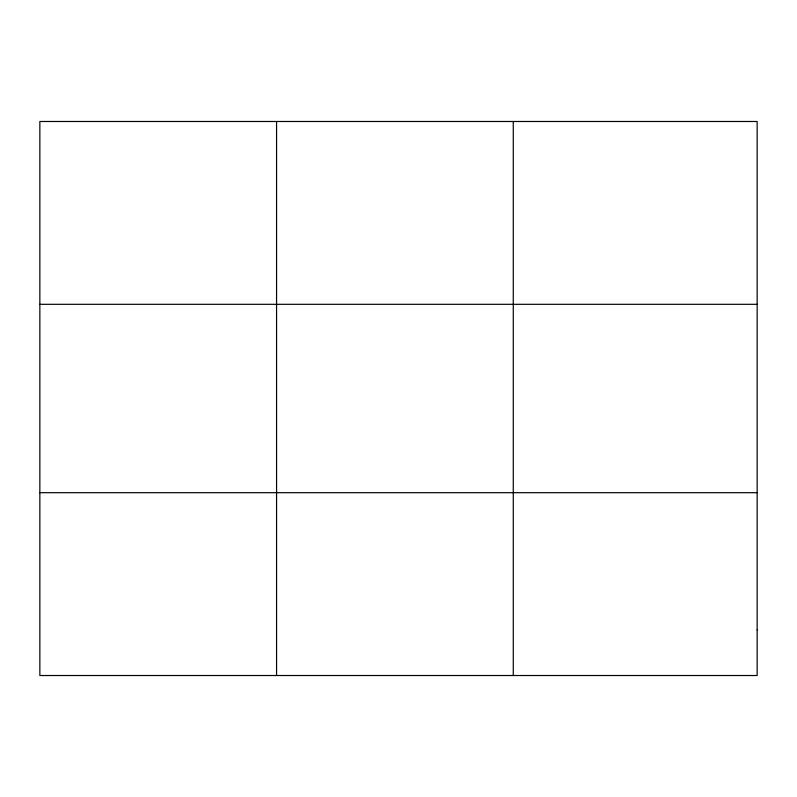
<?xml version="1.0" encoding="UTF-8"?>
<svg xmlns="http://www.w3.org/2000/svg" width="797" height="797" viewBox="0 0 797 797"><rect width="100%" height="100%" fill="white"/><g stroke="black" fill="none" stroke-linecap="round" stroke-linejoin="round"><path stroke-width="1.2" d="M276.559 121.483L276.559 675.517M513.268 121.483L513.268 675.517M39.85 304.315L757.15 304.315M39.85 492.685L757.15 492.685M757.15 629.809L757.15 675.517L39.85 675.517L39.85 121.483L757.15 121.483L757.15 629.809"/></g></svg>
